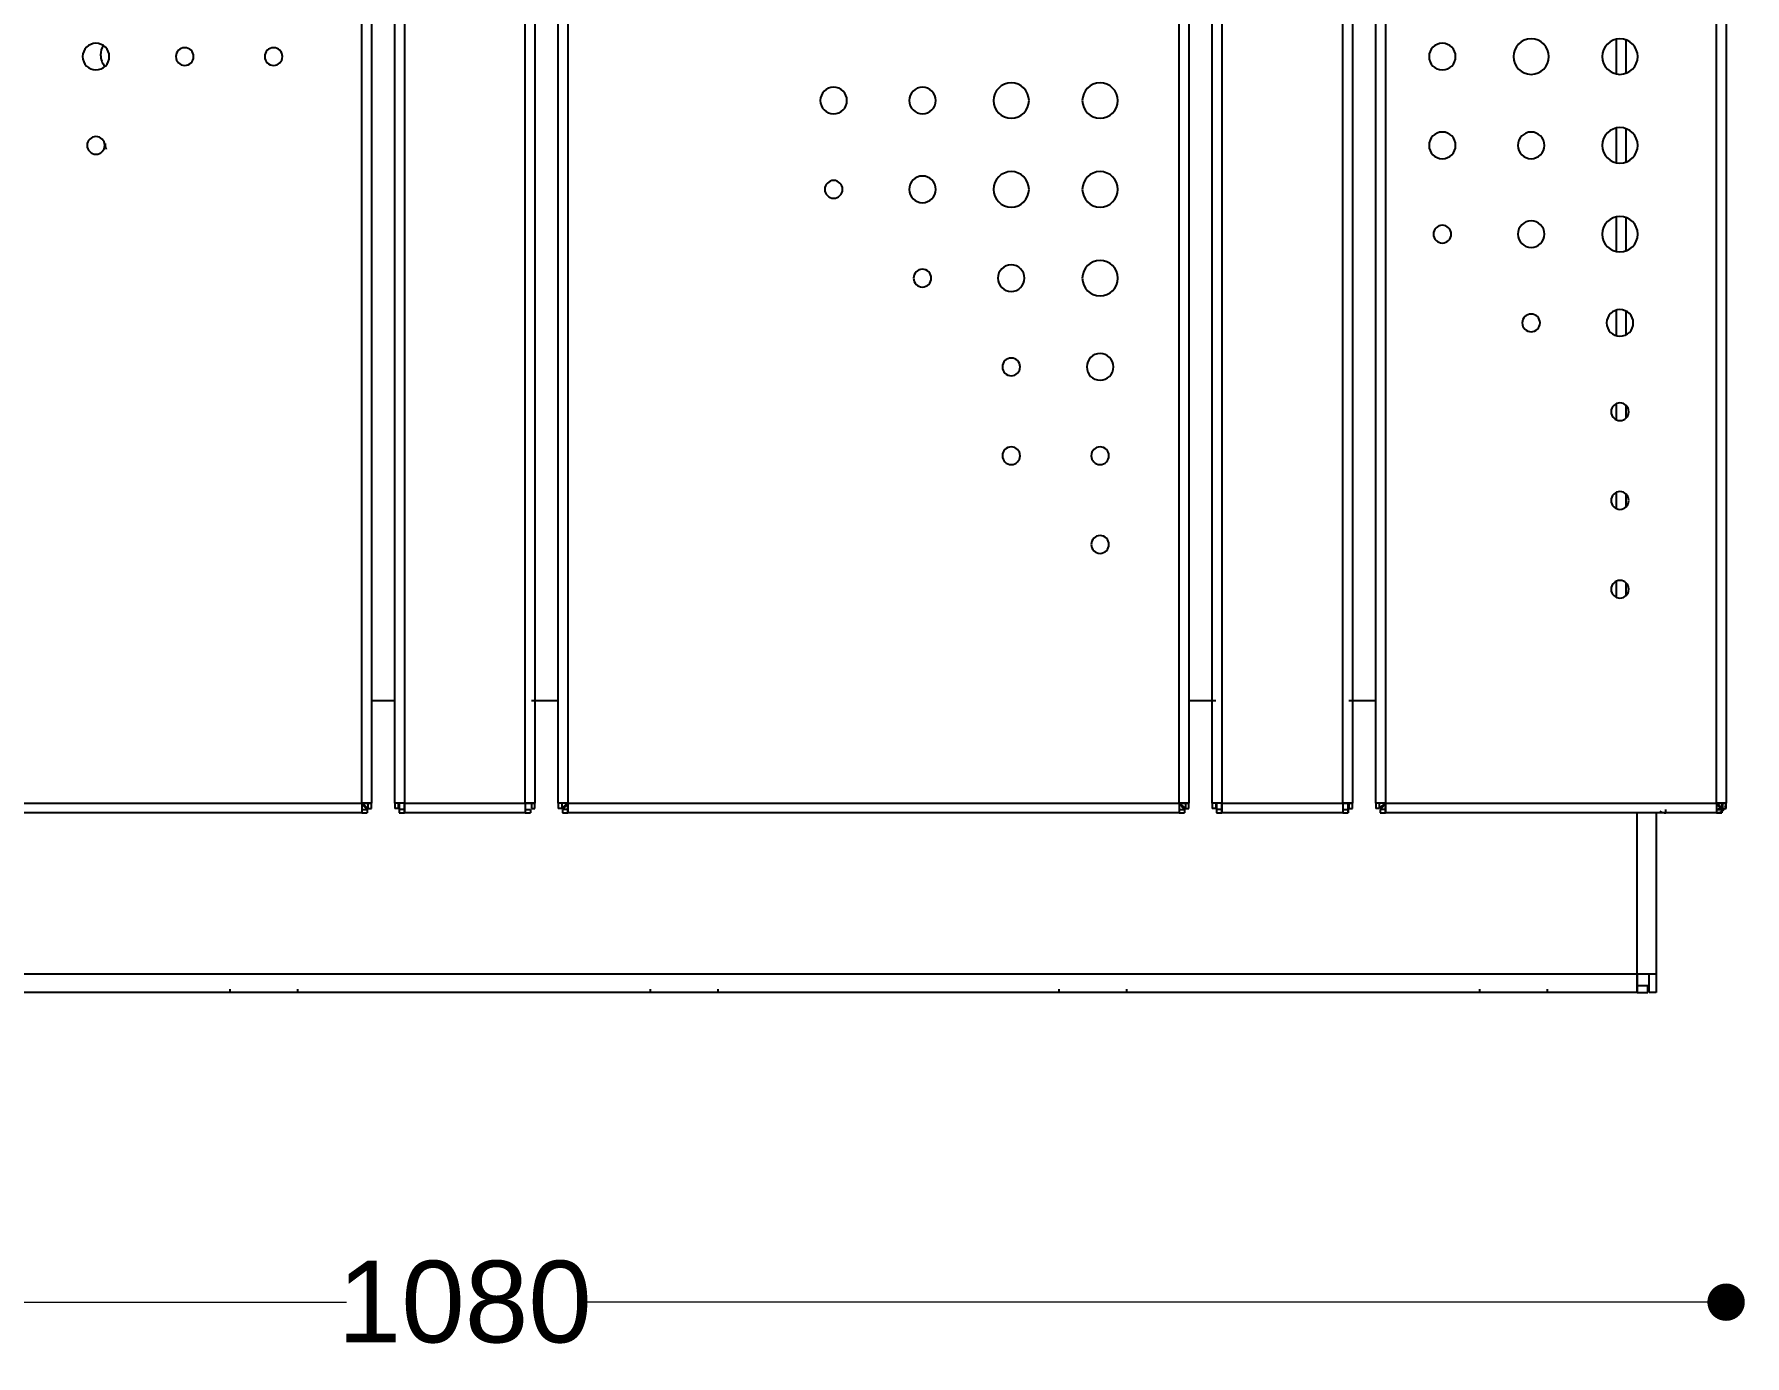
# Model space of a CAD drawing. Header units: millimetres. Extents: x 10366 to 18985, y 24538 to 29685.
# Drawn here: x 17236 to 17969, y 27164 to 27730 of the extents above; entities that cross this region are included whole.
import ezdxf

# ---------------------------------------------------------------- set-up
doc = ezdxf.new("R2010")
doc.units = ezdxf.units.MM
doc.header["$LTSCALE"] = 3
doc.layers.add('DomyÅ›lny', color=7, linetype='Continuous')
doc.styles.get("Standard").update_dxf_attribs({"font": 'arial.ttf'})
doc.dimstyles.new('MATEUSZ', dxfattribs={"dimtxt": 35, "dimasz": 16, "dimexe": 0.18, "dimexo": 0.0625, "dimgap": 0.09, "dimtad": 0, "dimdec": 0, "dimdsep": 46, "dimtxsty": 'Standard', "dimblk": 'DOT', "dimcen": 0.09, "dimse1": 1, "dimse2": 1, "dimadec": 0, "dimazin": 0, "dimtfac": 1, "dimtdec": 0, "dimtofl": 0, "dimtmove": 0, "dimatfit": 3, "dimfxl": 1, "dimtolj": 1, "dimtzin": 0, "dimlwd": 9, "dimlwe": 9, "dimarcsym": 0})

# ---------------------------------------------------------------- blocks, each defined once
blk = doc.blocks.new('_Dot')
at = {"color": 0, "linetype": 'ByBlock', "lineweight": -2}
blk.add_line((-0.5, 0), (-1, 0), dxfattribs=at)
at = {"color": 0, "linetype": 'ByBlock', "const_width": 0.5}
blk.add_lwpolyline([(-0.25, 0, 1), (0.25, 0, 1)], format="xyb", close=True, dxfattribs=at)
blk = doc.blocks.new('*D26')
at = {"color": 0, "lineweight": 9, "transparency": 16777216}
for p, q in [((16896.55, 27186.9), (17369.91, 27186.9)), ((17944.55, 27186.9), (17471.19, 27186.9))]:
    blk.add_line(p, q, dxfattribs=at)
at = {"layer": 'Defpoints', "color": 0, "transparency": 16777216}
for p in [(16880.55, 27400.59), (17960.55, 27398.32), (17960.55, 27186.9)]:
    blk.add_point(p, dxfattribs=at)
at = {"color": 0, "lineweight": 9, "transparency": 16777216, "xscale": 16, "yscale": 16, "zscale": 16, "rotation": 180}
blk.add_blockref('_Dot', (16880.55, 27186.9), dxfattribs=at)
at = {"color": 0, "lineweight": 9, "transparency": 16777216, "xscale": 16, "yscale": 16, "zscale": 16}
blk.add_blockref('_Dot', (17960.55, 27186.9), dxfattribs=at)
at = {"color": 0, "transparency": 16777216, "insert": (17420.55, 27186.9), "char_height": 35, "attachment_point": 5}
blk.add_mtext('\\A1;1080', dxfattribs=at)

msp = doc.modelspace()

# ---------------------------------------------------------------- linework, layer by layer
at = {"layer": 'DomyÅ›lny'}
for p, q in [((17376.42, 27400.59), (17376.42, 28097.33)), ((17380.55, 28097.33), (17380.55, 27400.59)), ((17390.55, 27400.59), (17390.55, 28097.33)), ((17394.68, 28097.33), (17394.68, 27400.59)), ((17446.42, 27400.59), (17446.42, 28097.33)), ((17450.55, 28097.33), (17450.55, 27400.59)), ((17460.55, 27400.59), (17460.55, 28097.33)), ((17464.68, 28097.33), (17464.68, 27400.59)), ((17726.42, 27400.59), (17726.42, 28097.33)), ((17730.55, 28097.33), (17730.55, 27400.59)), ((17740.55, 27400.59), (17740.55, 28097.33)), ((17744.68, 28097.33), (17744.68, 27400.59)), ((17796.42, 27400.59), (17796.42, 28097.33)), ((17800.55, 28097.33), (17800.55, 27400.59)), ((17810.55, 27400.59), (17810.55, 28097.33)), ((17814.68, 28097.33), (17814.68, 27400.59)), ((17956.42, 27400.59), (17956.42, 28097.33)), ((17960.55, 28097.33), (17960.55, 27400.59)), ((17913.56, 27712.92), (17913.56, 27727.81)), ((17917.55, 27727.56), (17917.55, 27713.16)), ((17913.56, 27674.89), (17913.56, 27689.78)), ((17917.55, 27689.54), (17917.55, 27675.14)), ((17913.56, 27636.87), (17913.56, 27651.76)), ((17917.55, 27651.52), (17917.55, 27637.11)), ((17913.56, 27600.8), (17913.56, 27611.78)), ((17917.55, 27611.45), (17917.55, 27601.14)), ((17913.56, 27564.8), (17913.56, 27571.74)), ((17917.55, 27571.18), (17917.55, 27565.36)), ((17913.56, 27526.77), (17913.56, 27533.72)), ((17917.55, 27533.16), (17917.55, 27527.33)), ((17913.56, 27488.75), (17913.56, 27495.7)), ((17917.55, 27495.14), (17917.55, 27489.31)), ((17390.55, 27444.46), (17380.55, 27444.46)), ((17460.55, 27444.46), (17449.05, 27444.46)), ((17742.05, 27444.46), (17730.55, 27444.46)), ((17810.55, 27444.46), (17799.05, 27444.46)), ((17114.68, 27400.59), (17376.42, 27400.59)), ((17376.42, 27397.96), (17376.42, 27396.46)), ((17376.42, 27397.96), (17378.7, 27397.96)), ((17378.7, 27397.96), (17378.7, 27396.46)), ((17379.05, 27400.59), (17380.55, 27400.59)), ((17379.05, 27400.59), (17379.05, 27398.32)), ((17379.05, 27398.32), (17380.55, 27398.32)), ((17380.55, 27398.32), (17380.55, 27400.59)), ((17392.05, 27400.59), (17390.55, 27400.59)), ((17390.55, 27400.59), (17390.55, 27398.32)), ((17392.05, 27398.32), (17390.55, 27398.32)), ((17392.05, 27400.59), (17392.05, 27398.32)), ((17394.68, 27397.96), (17392.4, 27397.96)), ((17392.4, 27397.96), (17392.4, 27396.46)), ((17394.68, 27400.59), (17446.42, 27400.59)), ((17394.68, 27397.96), (17394.68, 27396.46)), ((17446.42, 27397.96), (17448.7, 27397.96)), ((17446.42, 27397.96), (17446.42, 27396.46)), ((17448.7, 27397.96), (17448.7, 27396.46)), ((17449.05, 27400.59), (17450.55, 27400.59)), ((17449.05, 27400.59), (17449.05, 27398.32)), ((17449.05, 27398.32), (17450.55, 27398.32)), ((17450.55, 27398.32), (17450.55, 27400.59)), ((17460.55, 27400.59), (17460.55, 27398.32)), ((17462.05, 27400.59), (17460.55, 27400.59)), ((17462.05, 27398.32), (17460.55, 27398.32)), ((17462.05, 27400.59), (17462.05, 27398.32)), ((17464.68, 27397.96), (17462.4, 27397.96)), ((17462.4, 27397.96), (17462.4, 27396.46)), ((17464.68, 27400.59), (17726.42, 27400.59)), ((17464.68, 27397.96), (17464.68, 27396.46)), ((17726.42, 27397.96), (17728.7, 27397.96)), ((17726.42, 27397.96), (17726.42, 27396.46)), ((17728.7, 27397.96), (17728.7, 27396.46)), ((17729.05, 27400.59), (17730.55, 27400.59)), ((17729.05, 27400.59), (17729.05, 27398.32)), ((17729.05, 27398.32), (17730.55, 27398.32)), ((17730.55, 27398.32), (17730.55, 27400.59)), ((17740.55, 27400.59), (17740.55, 27398.32)), ((17742.05, 27398.32), (17740.55, 27398.32)), ((17742.05, 27400.59), (17742.05, 27398.32)), ((17744.68, 27397.96), (17742.4, 27397.96)), ((17742.4, 27397.96), (17742.4, 27396.46)), ((17744.68, 27400.59), (17796.42, 27400.59)), ((17744.68, 27397.96), (17744.68, 27396.46)), ((17796.42, 27397.96), (17798.7, 27397.96)), ((17796.42, 27397.96), (17796.42, 27396.46)), ((17798.7, 27397.96), (17798.7, 27396.46)), ((17799.05, 27400.59), (17800.55, 27400.59)), ((17799.05, 27400.59), (17799.05, 27398.32)), ((17799.05, 27398.32), (17800.55, 27398.32)), ((17800.55, 27398.32), (17800.55, 27400.59)), ((17810.55, 27400.59), (17810.55, 27398.32)), ((17812.05, 27398.32), (17810.55, 27398.32)), ((17812.05, 27400.59), (17812.05, 27398.32)), ((17814.68, 27397.96), (17812.4, 27397.96)), ((17812.4, 27397.96), (17812.4, 27396.46)), ((17814.68, 27400.59), (17956.42, 27400.59)), ((17814.68, 27397.96), (17814.68, 27396.46)), ((17934.68, 27396.46), (17934.68, 27397.96)), ((17956.42, 27397.96), (17958.7, 27397.96)), ((17956.42, 27397.96), (17956.42, 27396.46)), ((17958.7, 27397.96), (17958.7, 27396.46)), ((17959.05, 27400.59), (17959.05, 27398.32)), ((17959.05, 27400.59), (17960.55, 27400.59)), ((17959.05, 27398.32), (17960.55, 27398.32)), ((17960.55, 27398.32), (17960.55, 27400.59)), ((17376.42, 27396.46), (17114.68, 27396.46)), ((17376.42, 27396.46), (17378.7, 27396.46)), ((17392.4, 27396.46), (17394.68, 27396.46)), ((17446.42, 27396.46), (17394.68, 27396.46)), ((17446.42, 27396.46), (17448.7, 27396.46)), ((17462.4, 27396.46), (17464.68, 27396.46)), ((17726.42, 27396.46), (17464.68, 27396.46)), ((17726.42, 27396.46), (17728.7, 27396.46)), ((17742.4, 27396.46), (17744.68, 27396.46)), ((17796.42, 27396.46), (17744.68, 27396.46)), ((17796.42, 27396.46), (17798.7, 27396.46)), ((17812.4, 27396.46), (17814.68, 27396.46)), ((17956.42, 27396.46), (17814.68, 27396.46)), ((17922.53, 27327.48), (17922.53, 27396.46)), ((17958.7, 27396.46), (17929.71, 27396.46)), ((17930.55, 27396.46), (17930.55, 27327.48)), ((17956.42, 27396.46), (17958.7, 27396.46)), ((16918.57, 27327.48), (17922.53, 27327.48)), ((17922.53, 27327.48), (17922.53, 27321.23)), ((17927.55, 27319.46), (17927.55, 27327.48)), ((17930.55, 27327.48), (17930.55, 27319.46)), ((17922.53, 27319.46), (16918.57, 27319.46)), ((17922.53, 27322.46), (17922.53, 27319.46)), ((17922.53, 27322.46), (17927.05, 27322.46)), ((17922.53, 27319.46), (17927.05, 27319.46)), ((17927.05, 27319.46), (17927.05, 27322.46)), ((17930.55, 27319.46), (17927.55, 27319.46))]:
    msp.add_line(p, q, dxfattribs=at)
for points in [[(17376.07, 27400.59, 0), (17378.7, 27397.96, 0)], [(17376.42, 27400.95, 0), (17379.05, 27398.32, 0)], [(17376.42, 27400.59, 0), (17376.42, 27397.96, 0)], [(17376.42, 27400.59, 0), (17376.42, 27396.46, 0)], [(17380.55, 27400.59, 0), (17380.55, 27400.59, 0), (17380.55, 27400.59, 0), (17380.55, 27400.59, 0), (17380.55, 27400.59, 0), (17380.55, 27400.59, 0), (17380.55, 27400.59, 0), (17380.55, 27400.59, 0), (17380.55, 27400.59, 0), (17380.55, 27400.59, 0), (17380.55, 27400.59, 0), (17380.55, 27400.59, 0), (17380.55, 27400.59, 0), (17380.54, 27400.59, 0), (17380.52, 27400.59, 0), (17380.43, 27400.59, 0), (17380.04, 27400.59, 0), (17376.42, 27400.59, 0)], [(17376.42, 27400.59, 0), (17379.05, 27400.59, 0)], [(17394.68, 27400.59, 0), (17390.55, 27400.59, 0)], [(17394.68, 27400.59, 0), (17392.05, 27400.59, 0)], [(17392.4, 27400.59, 0), (17392.4, 27396.46, 0)], [(17392.4, 27400.59, 0), (17392.4, 27397.96, 0)], [(17394.68, 27396.46, 0), (17394.68, 27396.46, 0), (17394.68, 27396.46, 0), (17394.68, 27396.46, 0), (17394.68, 27396.46, 0), (17394.68, 27396.46, 0), (17394.68, 27396.46, 0), (17394.68, 27396.46, 0), (17394.68, 27396.46, 0), (17394.68, 27396.46, 0), (17394.68, 27396.46, 0), (17394.68, 27396.46, 0), (17394.68, 27396.47, 0), (17394.68, 27396.47, 0), (17394.68, 27396.5, 0), (17394.68, 27396.6, 0), (17394.68, 27397.64, 0), (17394.68, 27400.59, 0)], [(17394.68, 27400.59, 0), (17394.68, 27397.96, 0)], [(17446.42, 27400.59, 0), (17446.42, 27396.46, 0)], [(17446.42, 27400.59, 0), (17446.42, 27397.96, 0)], [(17446.42, 27400.59, 0), (17449.05, 27400.59, 0)], [(17450.55, 27400.59, 0), (17450.55, 27400.59, 0), (17450.55, 27400.59, 0), (17450.55, 27400.59, 0), (17450.55, 27400.59, 0), (17450.55, 27400.59, 0), (17450.55, 27400.59, 0), (17450.55, 27400.59, 0), (17450.55, 27400.59, 0), (17450.55, 27400.59, 0), (17450.55, 27400.59, 0), (17450.55, 27400.59, 0), (17450.55, 27400.59, 0), (17450.54, 27400.59, 0), (17450.52, 27400.59, 0), (17450.43, 27400.59, 0), (17450.04, 27400.59, 0), (17446.42, 27400.59, 0)], [(17464.68, 27400.59, 0), (17460.55, 27400.59, 0)], [(17464.68, 27400.95, 0), (17462.05, 27398.32, 0)], [(17464.68, 27400.59, 0), (17462.05, 27400.59, 0)], [(17465.03, 27400.59, 0), (17462.4, 27397.96, 0)], [(17464.68, 27396.46, 0), (17464.68, 27396.46, 0), (17464.68, 27396.46, 0), (17464.68, 27396.46, 0), (17464.68, 27396.46, 0), (17464.68, 27396.46, 0), (17464.68, 27396.46, 0), (17464.68, 27396.46, 0), (17464.68, 27396.46, 0), (17464.68, 27396.46, 0), (17464.68, 27396.46, 0), (17464.68, 27396.46, 0), (17464.68, 27396.47, 0), (17464.68, 27396.47, 0), (17464.68, 27396.5, 0), (17464.68, 27396.6, 0), (17464.68, 27397.64, 0), (17464.68, 27400.59, 0)], [(17464.68, 27400.59, 0), (17464.68, 27397.96, 0)], [(17726.07, 27400.59, 0), (17728.7, 27397.96, 0)], [(17726.42, 27400.95, 0), (17729.05, 27398.32, 0)], [(17726.42, 27400.59, 0), (17726.42, 27396.46, 0)], [(17726.42, 27400.59, 0), (17726.42, 27397.96, 0)], [(17730.55, 27400.59, 0), (17730.55, 27400.59, 0), (17730.55, 27400.59, 0), (17730.55, 27400.59, 0), (17730.55, 27400.59, 0), (17730.55, 27400.59, 0), (17730.55, 27400.59, 0), (17730.55, 27400.59, 0), (17730.55, 27400.59, 0), (17730.55, 27400.59, 0), (17730.55, 27400.59, 0), (17730.55, 27400.59, 0), (17730.55, 27400.59, 0), (17730.54, 27400.59, 0), (17730.52, 27400.59, 0), (17730.43, 27400.59, 0), (17730.04, 27400.59, 0), (17726.42, 27400.59, 0)], [(17726.42, 27400.59, 0), (17729.05, 27400.59, 0)], [(17744.68, 27400.59, 0), (17740.55, 27400.59, 0)], [(17744.68, 27400.59, 0), (17742.05, 27400.59, 0)], [(17742.4, 27400.59, 0), (17742.4, 27396.46, 0)], [(17742.4, 27400.59, 0), (17742.4, 27397.96, 0)], [(17744.68, 27396.46, 0), (17744.68, 27396.46, 0), (17744.68, 27396.46, 0), (17744.68, 27396.46, 0), (17744.68, 27396.46, 0), (17744.68, 27396.46, 0), (17744.68, 27396.46, 0), (17744.68, 27396.46, 0), (17744.68, 27396.46, 0), (17744.68, 27396.46, 0), (17744.68, 27396.46, 0), (17744.68, 27396.46, 0), (17744.68, 27396.47, 0), (17744.68, 27396.47, 0), (17744.68, 27396.5, 0), (17744.68, 27396.6, 0), (17744.68, 27397.64, 0), (17744.68, 27400.59, 0)], [(17744.68, 27400.59, 0), (17744.68, 27397.96, 0)], [(17796.42, 27400.59, 0), (17796.42, 27396.46, 0)], [(17796.42, 27400.59, 0), (17796.42, 27397.96, 0)], [(17796.42, 27400.59, 0), (17799.05, 27400.59, 0)], [(17800.55, 27400.59, 0), (17800.55, 27400.59, 0), (17800.55, 27400.59, 0), (17800.55, 27400.59, 0), (17800.55, 27400.59, 0), (17800.55, 27400.59, 0), (17800.55, 27400.59, 0), (17800.55, 27400.59, 0), (17800.55, 27400.59, 0), (17800.55, 27400.59, 0), (17800.55, 27400.59, 0), (17800.55, 27400.59, 0), (17800.54, 27400.59, 0), (17800.52, 27400.59, 0), (17800.43, 27400.59, 0), (17800.04, 27400.59, 0), (17796.42, 27400.59, 0)], [(17798.7, 27400.59, 0), (17798.7, 27397.96, 0)], [(17798.7, 27396.46, 0), (17798.7, 27396.46, 0), (17798.7, 27396.46, 0), (17798.7, 27396.46, 0), (17798.7, 27396.46, 0), (17798.7, 27396.46, 0), (17798.7, 27396.46, 0), (17798.7, 27396.46, 0), (17798.7, 27396.46, 0), (17798.7, 27396.46, 0), (17798.7, 27396.46, 0), (17798.7, 27396.46, 0), (17798.7, 27396.47, 0), (17798.7, 27396.47, 0), (17798.7, 27396.49, 0), (17798.7, 27396.58, 0), (17798.7, 27396.97, 0), (17798.7, 27400.59, 0)], [(17814.68, 27400.59, 0), (17810.55, 27400.59, 0)], [(17814.68, 27400.95, 0), (17812.05, 27398.32, 0)], [(17814.68, 27400.59, 0), (17812.05, 27400.59, 0)], [(17815.03, 27400.59, 0), (17812.4, 27397.96, 0)], [(17814.68, 27396.46, 0), (17814.68, 27396.46, 0), (17814.68, 27396.46, 0), (17814.68, 27396.46, 0), (17814.68, 27396.46, 0), (17814.68, 27396.46, 0), (17814.68, 27396.46, 0), (17814.68, 27396.46, 0), (17814.68, 27396.46, 0), (17814.68, 27396.46, 0), (17814.68, 27396.46, 0), (17814.68, 27396.46, 0), (17814.68, 27396.47, 0), (17814.68, 27396.47, 0), (17814.68, 27396.5, 0), (17814.68, 27396.6, 0), (17814.68, 27397.64, 0), (17814.68, 27400.59, 0)], [(17814.68, 27400.59, 0), (17814.68, 27397.96, 0)], [(17956.07, 27400.59, 0), (17958.7, 27397.96, 0)], [(17956.42, 27400.95, 0), (17959.05, 27398.32, 0)], [(17956.42, 27400.59, 0), (17956.42, 27396.46, 0)], [(17956.42, 27400.59, 0), (17956.42, 27397.96, 0)], [(17960.55, 27400.59, 0), (17960.55, 27400.59, 0), (17960.55, 27400.59, 0), (17960.55, 27400.59, 0), (17960.55, 27400.59, 0), (17960.55, 27400.59, 0), (17960.55, 27400.59, 0), (17960.55, 27400.59, 0), (17960.55, 27400.59, 0), (17960.55, 27400.59, 0), (17960.55, 27400.59, 0), (17960.55, 27400.59, 0), (17960.54, 27400.59, 0), (17960.52, 27400.59, 0), (17960.43, 27400.59, 0), (17960.04, 27400.59, 0), (17956.42, 27400.59, 0)], [(17956.42, 27400.59, 0), (17959.05, 27400.59, 0)], [(17922.53, 27327.48, 0), (17930.55, 27327.48, 0)], [(17922.53, 27321.23, 0), (17922.53, 27327.48, 0)], [(17320.05, 27319.46, 0), (17320.05, 27319.46, 0), (17320.05, 27319.46, 0), (17320.05, 27319.46, 0), (17320.05, 27319.46, 0), (17320.05, 27319.46, 0), (17320.05, 27319.46, 0), (17320.05, 27319.46, 0), (17320.05, 27319.46, 0), (17320.05, 27319.46, 0), (17320.05, 27319.46, 0), (17320.05, 27319.46, 0), (17320.05, 27319.46, 0), (17320.05, 27319.47, 0), (17320.05, 27319.47, 0), (17320.05, 27319.5, 0), (17320.05, 27319.61, 0), (17320.05, 27320.08, 0), (17320.05, 27320.93, 0)], [(17349.05, 27319.46, 0), (17349.05, 27319.46, 0), (17349.05, 27319.46, 0), (17349.05, 27319.46, 0), (17349.05, 27319.46, 0), (17349.05, 27319.46, 0), (17349.05, 27319.46, 0), (17349.05, 27319.46, 0), (17349.05, 27319.46, 0), (17349.05, 27319.46, 0), (17349.05, 27319.46, 0), (17349.05, 27319.46, 0), (17349.05, 27319.46, 0), (17349.05, 27319.47, 0), (17349.05, 27319.47, 0), (17349.05, 27319.5, 0), (17349.05, 27319.61, 0), (17349.05, 27320.08, 0), (17349.05, 27320.93, 0)], [(17500.05, 27319.46, 0), (17500.05, 27319.46, 0), (17500.05, 27319.46, 0), (17500.05, 27319.46, 0), (17500.05, 27319.46, 0), (17500.05, 27319.46, 0), (17500.05, 27319.46, 0), (17500.05, 27319.46, 0), (17500.05, 27319.46, 0), (17500.05, 27319.46, 0), (17500.05, 27319.46, 0), (17500.05, 27319.46, 0), (17500.05, 27319.46, 0), (17500.05, 27319.47, 0), (17500.05, 27319.47, 0), (17500.05, 27319.5, 0), (17500.05, 27319.61, 0), (17500.05, 27320.08, 0), (17500.05, 27320.93, 0)], [(17529.05, 27319.46, 0), (17529.05, 27319.46, 0), (17529.05, 27319.46, 0), (17529.05, 27319.46, 0), (17529.05, 27319.46, 0), (17529.05, 27319.46, 0), (17529.05, 27319.46, 0), (17529.05, 27319.46, 0), (17529.05, 27319.46, 0), (17529.05, 27319.46, 0), (17529.05, 27319.46, 0), (17529.05, 27319.46, 0), (17529.05, 27319.46, 0), (17529.05, 27319.47, 0), (17529.05, 27319.47, 0), (17529.05, 27319.5, 0), (17529.05, 27319.61, 0), (17529.05, 27320.08, 0), (17529.05, 27320.93, 0)], [(17675.05, 27319.46, 0), (17675.05, 27319.46, 0), (17675.05, 27319.46, 0), (17675.05, 27319.46, 0), (17675.05, 27319.46, 0), (17675.05, 27319.46, 0), (17675.05, 27319.46, 0), (17675.05, 27319.46, 0), (17675.05, 27319.46, 0), (17675.05, 27319.46, 0), (17675.05, 27319.46, 0), (17675.05, 27319.46, 0), (17675.05, 27319.46, 0), (17675.05, 27319.47, 0), (17675.05, 27319.47, 0), (17675.05, 27319.5, 0), (17675.05, 27319.61, 0), (17675.05, 27320.08, 0), (17675.05, 27320.93, 0)], [(17704.05, 27319.46, 0), (17704.05, 27319.46, 0), (17704.05, 27319.46, 0), (17704.05, 27319.46, 0), (17704.05, 27319.46, 0), (17704.05, 27319.46, 0), (17704.05, 27319.46, 0), (17704.05, 27319.46, 0), (17704.05, 27319.46, 0), (17704.05, 27319.46, 0), (17704.05, 27319.46, 0), (17704.05, 27319.46, 0), (17704.05, 27319.46, 0), (17704.05, 27319.47, 0), (17704.05, 27319.47, 0), (17704.05, 27319.5, 0), (17704.05, 27319.61, 0), (17704.05, 27320.08, 0), (17704.05, 27320.93, 0)], [(17855.05, 27319.46, 0), (17855.05, 27319.46, 0), (17855.05, 27319.46, 0), (17855.05, 27319.46, 0), (17855.05, 27319.46, 0), (17855.05, 27319.46, 0), (17855.05, 27319.46, 0), (17855.05, 27319.46, 0), (17855.05, 27319.46, 0), (17855.05, 27319.46, 0), (17855.05, 27319.46, 0), (17855.05, 27319.46, 0), (17855.05, 27319.46, 0), (17855.05, 27319.47, 0), (17855.05, 27319.47, 0), (17855.05, 27319.5, 0), (17855.05, 27319.61, 0), (17855.05, 27320.08, 0), (17855.05, 27320.93, 0)], [(17884.05, 27319.46, 0), (17884.05, 27319.46, 0), (17884.05, 27319.46, 0), (17884.05, 27319.46, 0), (17884.05, 27319.46, 0), (17884.05, 27319.46, 0), (17884.05, 27319.46, 0), (17884.05, 27319.46, 0), (17884.05, 27319.46, 0), (17884.05, 27319.46, 0), (17884.05, 27319.46, 0), (17884.05, 27319.46, 0), (17884.05, 27319.46, 0), (17884.05, 27319.47, 0), (17884.05, 27319.47, 0), (17884.05, 27319.5, 0), (17884.05, 27319.61, 0), (17884.05, 27320.08, 0), (17884.05, 27320.93, 0)], [(17922.53, 27319.46, 0), (17922.53, 27319.46, 0), (17922.53, 27319.46, 0), (17922.53, 27319.46, 0), (17922.53, 27319.46, 0), (17922.53, 27319.46, 0), (17922.53, 27319.46, 0), (17922.53, 27319.46, 0), (17922.53, 27319.46, 0), (17922.53, 27319.46, 0), (17922.53, 27319.46, 0), (17922.53, 27319.47, 0), (17922.53, 27319.47, 0), (17922.53, 27319.51, 0), (17922.53, 27319.65, 0), (17922.53, 27321.23, 0)]]:
    msp.add_polyline3d(points, dxfattribs=at)
for centre, radius, start, end in [((17877.08, 27720.36), 7.6, 0, 180), ((17877.08, 27720.36), 7.6, 0, 180), ((17915.11, 27720.36), 7.6, 0, 180), ((17915.11, 27720.36), 7.6, 0, 180), ((17262.64, 27720.36), 5.7, 0, 180), ((17262.64, 27720.36), 5.7, 360, 180), ((17262.64, 27720.36), 5.7, 180, 0), ((17262.64, 27720.36), 5.7, 180, 0), ((17272.22, 27721.12), 7.6, 148.14652, 180), ((17272.22, 27721.12), 7.6, 148.14652, 180), ((17272.22, 27721.12), 7.6, 180, 220.92849), ((17272.22, 27721.12), 7.6, 180, 220.92849), ((17300.66, 27720.36), 3.8, 0, 180), ((17300.66, 27720.36), 3.8, 0, 180), ((17300.66, 27720.36), 3.8, 180, 0), ((17300.66, 27720.36), 3.8, 180, 0), ((17338.69, 27720.36), 3.8, 0, 180), ((17338.69, 27720.36), 3.8, 0, 180), ((17338.69, 27720.36), 3.8, 180, 0), ((17338.69, 27720.36), 3.8, 180, 0), ((17839.06, 27720.36), 5.7, 0, 180), ((17839.06, 27720.36), 5.7, 0, 180), ((17839.06, 27720.36), 5.7, 180, 0), ((17839.06, 27720.36), 5.7, 180, 0), ((17877.08, 27720.36), 7.6, 180, 0), ((17877.08, 27720.36), 7.6, 180, 0), ((17915.11, 27720.36), 7.6, 180, 0), ((17915.11, 27720.36), 7.6, 180, 0), ((17578.46, 27701.52), 5.7, 0, 180), ((17578.46, 27701.52), 5.7, 0, 180), ((17616.48, 27701.52), 5.7, 0, 180), ((17616.48, 27701.52), 5.7, 0, 180), ((17654.5, 27701.52), 7.6, 360, 180), ((17654.5, 27701.52), 7.6, 360, 180), ((17692.53, 27701.52), 7.6, 0, 180), ((17692.53, 27701.52), 7.6, 0, 180), ((17578.46, 27701.52), 5.7, 180, 0), ((17578.46, 27701.52), 5.7, 180, 0), ((17616.48, 27701.52), 5.7, 180, 0), ((17616.48, 27701.52), 5.7, 180, 0), ((17654.5, 27701.52), 7.6, 180, 360), ((17654.5, 27701.52), 7.6, 180, 0), ((17692.53, 27701.52), 7.6, 180, 0), ((17692.53, 27701.52), 7.6, 180, 0), ((17262.64, 27682.34), 3.8, 0, 180), ((17262.64, 27682.34), 3.8, 0, 180), ((17272.22, 27683.1), 5.7, 180, 204.30906), ((17839.06, 27682.34), 5.7, 0, 180), ((17839.06, 27682.34), 5.7, 0, 180), ((17877.08, 27682.34), 5.7, 0, 180), ((17877.08, 27682.34), 5.7, 0, 180), ((17915.11, 27682.34), 7.6, 0, 180), ((17915.11, 27682.34), 7.6, 0, 180), ((17262.64, 27682.34), 3.8, 180, 0), ((17262.64, 27682.34), 3.8, 180, 0), ((17839.06, 27682.34), 5.7, 180, 0), ((17839.06, 27682.34), 5.7, 180, 0), ((17877.08, 27682.34), 5.7, 180, 0), ((17877.08, 27682.34), 5.7, 180, 0), ((17915.11, 27682.34), 7.6, 180, 360), ((17915.11, 27682.34), 7.6, 180, 0), ((17616.48, 27663.5), 5.7, 0, 180), ((17616.48, 27663.5), 5.7, 0, 180), ((17654.5, 27663.5), 7.6, 360, 180), ((17654.5, 27663.5), 7.6, 360, 180), ((17692.53, 27663.5), 7.6, 0, 180), ((17692.53, 27663.5), 7.6, 0, 180), ((17578.46, 27663.5), 3.8, 0, 180), ((17578.46, 27663.5), 3.8, 360, 180), ((17578.46, 27663.5), 3.8, 180, 360), ((17578.46, 27663.5), 3.8, 180, 0), ((17616.48, 27663.5), 5.7, 180, 0), ((17616.48, 27663.5), 5.7, 180, 0), ((17654.5, 27663.5), 7.6, 180, 0), ((17654.5, 27663.5), 7.6, 180, 0), ((17692.53, 27663.5), 7.6, 180, 0), ((17692.53, 27663.5), 7.6, 180, 360), ((17839.06, 27644.32), 3.8, 0, 180), ((17839.06, 27644.32), 3.8, 0, 180), ((17877.08, 27644.32), 5.7, 0, 180), ((17877.08, 27644.32), 5.7, 0, 180), ((17915.11, 27644.32), 7.6, 0, 180), ((17915.11, 27644.32), 7.6, 0, 180), ((17839.06, 27644.32), 3.8, 180, 0), ((17839.06, 27644.32), 3.8, 180, 0), ((17877.08, 27644.32), 5.7, 180, 0), ((17877.08, 27644.32), 5.7, 180, 0), ((17915.11, 27644.32), 7.6, 180, 360), ((17915.11, 27644.32), 7.6, 180, 0), ((17692.53, 27625.48), 7.6, 360, 180), ((17692.53, 27625.48), 7.6, 0, 180), ((17616.48, 27625.48), 3.8, 360, 180), ((17616.48, 27625.48), 3.8, 0, 180), ((17616.48, 27625.48), 3.8, 180, 360), ((17616.48, 27625.48), 3.8, 180, 0), ((17654.5, 27625.48), 5.7, 0, 180), ((17654.5, 27625.48), 5.7, 0, 180), ((17654.5, 27625.48), 5.7, 180, 0), ((17654.5, 27625.48), 5.7, 180, 0), ((17692.53, 27625.48), 7.6, 180, 0), ((17692.53, 27625.48), 7.6, 180, 360), ((17877.08, 27606.29), 3.8, 0, 180), ((17877.08, 27606.29), 3.8, 0, 180), ((17915.11, 27606.29), 5.7, 0, 180), ((17915.11, 27606.29), 5.7, 0, 180), ((17877.08, 27606.29), 3.8, 180, 0), ((17877.08, 27606.29), 3.8, 180, 0), ((17915.11, 27606.29), 5.7, 180, 0), ((17915.11, 27606.29), 5.7, 180, 0), ((17654.5, 27587.45), 3.8, 360, 180), ((17654.5, 27587.45), 3.8, 0, 180), ((17692.53, 27587.45), 5.7, 0, 180), ((17692.53, 27587.45), 5.7, 0, 180), ((17654.5, 27587.45), 3.8, 180, 0), ((17654.5, 27587.45), 3.8, 180, 0), ((17692.53, 27587.45), 5.7, 180, 0), ((17692.53, 27587.45), 5.7, 180, 0), ((17915.11, 27568.27), 3.8, 0, 180), ((17915.11, 27568.27), 3.8, 0, 180), ((17915.11, 27568.27), 3.8, 180, 0), ((17915.11, 27568.27), 3.8, 180, 0), ((17654.5, 27549.43), 3.8, 0, 180), ((17654.5, 27549.43), 3.8, 0, 180), ((17692.53, 27549.43), 3.8, 0, 180), ((17692.53, 27549.43), 3.8, 360, 180), ((17654.5, 27549.43), 3.8, 180, 0), ((17654.5, 27549.43), 3.8, 180, 0), ((17692.53, 27549.43), 3.8, 180, 360), ((17692.53, 27549.43), 3.8, 180, 0), ((17915.11, 27530.25), 3.8, 0, 180), ((17915.11, 27530.25), 3.8, 360, 180), ((17915.11, 27530.25), 3.8, 180, 0), ((17915.11, 27530.25), 3.8, 180, 0), ((17692.53, 27511.41), 3.8, 0, 180), ((17692.53, 27511.41), 3.8, 0, 180), ((17692.53, 27511.41), 3.8, 180, 0), ((17692.53, 27511.41), 3.8, 180, 0), ((17915.11, 27492.22), 3.8, 0, 180), ((17915.11, 27492.22), 3.8, 360, 180), ((17915.11, 27492.22), 3.8, 180, 0), ((17915.11, 27492.22), 3.8, 180, 0), ((17934.68, 27400.59), 4.13, 233.77582, 270), ((17956.42, 27400.59), 2.63, 270, 0), ((17956.42, 27400.59), 4.13, 270, 326.55078), ((17956.42, 27400.59), 4.13, 333.01656, 0)]:
    msp.add_arc(centre, radius, start, end, dxfattribs=at)

# ---------------------------------------------------------------- dimensions: what is measured, and where the dimension line sits
dim = msp.add_linear_dim(base=(17960.55, 27186.9), p1=(16880.55, 27400.59), p2=(17960.55, 27398.32), dimstyle='MATEUSZ')
dim.commit()
dim.dimension.update_dxf_attribs({"geometry": '*D26', "text_midpoint": (17420.55, 27186.9)})

doc.saveas('drawing.dxf')
